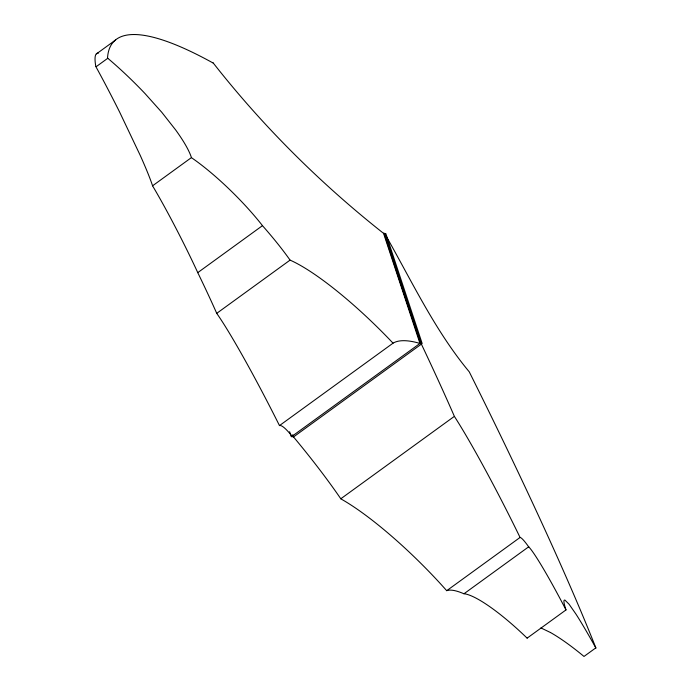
<?xml version="1.0" encoding="UTF-8"?>
<svg xmlns="http://www.w3.org/2000/svg" width="691" height="691" viewBox="0 0 691 691"><rect width="100%" height="100%" fill="white"/><g stroke="black" fill="none" stroke-linecap="round" stroke-linejoin="round"><path stroke-width="1.04" d="M96.429 53.898L115.665 39.94M279.475 425.587A127.723 9.018 63 0 0 216.732 313.36A127.464 9 63 0 0 197.756 272.634L262.468 225.663A127.464 26.517 44.8 0 1 290.073 260.118A127.723 26.569 44.8 0 1 393.032 343.159A296.197 61.629 44.8 0 1 419.973 343.436L383.565 233.359C320.408 183.46 262.856 126.272 213.174 62.924M216.724 313.351L290.065 260.118M383.565 233.359L383.989 233.048L420.387 343.125L291.317 436.807L289.633 431.711M340.801 498.781L454.376 416.353A296.197 20.92 63 0 0 421.38 344.118L384.982 234.05L385.768 233.48L422.175 343.548L293.105 437.239L292.431 435.2M393.058 343.159L279.484 425.596A296.197 20.92 63 0 1 292.112 436.246M446.723 590.693L520.064 537.451A127.723 9.018 63 0 0 454.41 416.431M528.667 546.823L463.955 593.785A127.464 26.517 44.8 0 0 446.714 590.684A127.723 26.569 44.8 0 0 340.853 498.859A296.197 61.629 44.8 0 0 293.52 436.928L292.854 434.889M527.147 638.121L566.007 609.92A98.269 6.945 63 0 1 565.039 600.185L569.108 604.254L575.923 614.049A102 7.204 63 0 1 595.806 647.882L583.999 656.45A102 21.222 44.8 0 0 550.477 632.515M540.932 627.929L550.485 632.524M384.982 234.05C411.603 280.684 434.751 330.35 469.258 371.836A441.73 31.199 63 0 1 595.953 648.132M107.52 58.018A441.73 91.903 44.8 0 1 213.338 63.149M95.816 66.517A441.73 31.199 63 0 1 98.416 53.138M152.616 185.914A83.49 5.899 63 0 1 197.781 272.669M191.493 157.695A83.49 17.37 44.8 0 1 262.511 225.689M520.064 537.443A127.464 9 63 0 1 528.667 546.831M528.624 546.736A83.49 5.899 63 0 1 566.007 609.937M463.894 593.716A83.49 17.37 44.8 0 1 527.129 638.156M107.779 58.269L95.98 66.837A102 7.204 63 0 1 119.647 112.115L140.325 155.587A98.269 6.945 63 0 1 152.573 185.81L191.433 157.6A98.269 20.445 44.8 0 0 175.652 129.943L161.789 112.305L145.093 93.648A102 21.222 44.8 0 0 107.787 58.269"/></g></svg>
